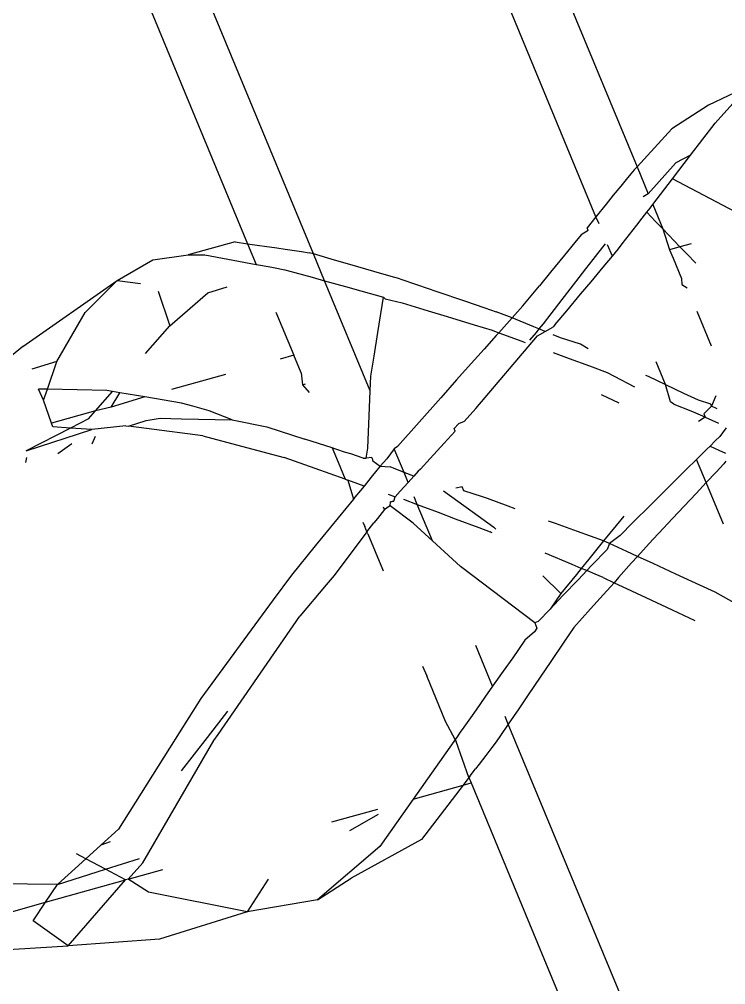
# Model space of a CAD drawing. Header units: inches. Extents: x 3324238 to 135265466, y -1036581 to 20094598.
# Drawn here: x 3354732.192 to 3354732.562, y -519082.026 to -519081.52 of the extents above; entities that cross this region are included whole.
import ezdxf

# ---------------------------------------------------------------- set-up
doc = ezdxf.new("R2010")
doc.units = ezdxf.units.IN
doc.header["$MEASUREMENT"] = 0
doc.layers.add('FURNITURE', color=32, linetype='Continuous', lineweight=13)

msp = doc.modelspace()

# ---------------------------------------------------------------- linework, layer by layer
for p, q in [((3354731.80569, -519079.88291, 0.00267), (3354732.51599, -519081.59737, 0.00267)), ((3354732.49446, -519081.62344, 0.00267), (3354731.77659, -519079.89068, 0.00267)), ((3354732.34648, -519081.64298, 0.00267), (3354731.63605, -519079.9282, 0.00267)), ((3354731.60695, -519079.93597, 0.00267), (3354732.31192, -519081.6376, 0.00267)), ((3354732.57422, -519081.55508, 0.00267), (3354732.55343, -519081.56509, 0.00267)), ((3354732.55683, -519081.5744, 0.00267), (3354732.57422, -519081.55508, 0.00267)), ((3354732.55343, -519081.56509, 0.00267), (3354732.53428, -519081.57733, 0.00267)), ((3354732.53428, -519081.57733, 0.00267), (3354732.51599, -519081.59737, 0.00267)), ((3354732.54402, -519081.59123, 0.00267), (3354732.55683, -519081.5744, 0.00267)), ((3354732.53463, -519081.60356, 0.00267), (3354732.54402, -519081.59123, 0.00267)), ((3354732.54402, -519081.59123, 0.00267), (3354732.53632, -519081.59515, 0.00267)), ((3354732.51599, -519081.59737, 0.00267), (3354732.51453, -519081.59897, 0.00267)), ((3354732.51599, -519081.59737, 0.00267), (3354732.52182, -519081.61144, 0.00267)), ((3354732.53632, -519081.59515, 0.00267), (3354732.52182, -519081.61144, 0.00267)), ((3354732.51273, -519081.60093, 0.00267), (3354732.5103, -519081.60393, 0.00267)), ((3354732.51453, -519081.59897, 0.00267), (3354732.51273, -519081.60093, 0.00267)), ((3354732.50747, -519081.60742, 0.00267), (3354732.50355, -519081.61225, 0.00267)), ((3354732.5103, -519081.60393, 0.00267), (3354732.50747, -519081.60742, 0.00267)), ((3354732.52417, -519081.61712, 0.00267), (3354732.53463, -519081.60356, 0.00267)), ((3354732.57869, -519081.62699, 0.00267), (3354732.53463, -519081.60356, 0.00267)), ((3354732.50355, -519081.61225, 0.00267), (3354732.49973, -519081.61696, 0.00267)), ((3354732.52013, -519081.61248, 0.00267), (3354732.51911, -519081.6131, 0.00267)), ((3354732.52182, -519081.61144, 0.00267), (3354732.52013, -519081.61248, 0.00267)), ((3354732.49973, -519081.61696, 0.00267), (3354732.49446, -519081.62344, 0.00267)), ((3354732.52279, -519081.61891, 0.00267), (3354732.52417, -519081.61712, 0.00267)), ((3354732.52417, -519081.61712, 0.00267), (3354732.52945, -519081.62988, 0.00267)), ((3354732.5187, -519081.6242, 0.00267), (3354732.52106, -519081.62115, 0.00267)), ((3354732.52106, -519081.62115, 0.00267), (3354732.52279, -519081.61891, 0.00267)), ((3354732.52106, -519081.62115, 0.00267), (3354732.52573, -519081.626, 0.00267)), ((3354732.49446, -519081.62344, 0.00267), (3354732.48978, -519081.62921, 0.00267)), ((3354732.49605, -519081.62728, 0.00267), (3354732.49446, -519081.62344, 0.00267)), ((3354732.51207, -519081.6328, 0.00267), (3354732.51589, -519081.62785, 0.00267)), ((3354732.51589, -519081.62785, 0.00267), (3354732.5187, -519081.6242, 0.00267)), ((3354732.52573, -519081.626, 0.00267), (3354732.52945, -519081.62988, 0.00267)), ((3354732.48667, -519081.63304, 0.00267), (3354732.48338, -519081.63706, 0.00267)), ((3354732.49041, -519081.63074, 0.00267), (3354732.48667, -519081.63304, 0.00267)), ((3354732.49041, -519081.63074, 0.00267), (3354732.48978, -519081.62921, 0.00267)), ((3354732.50826, -519081.63773, 0.00267), (3354732.51207, -519081.6328, 0.00267)), ((3354732.52945, -519081.62988, 0.00267), (3354732.53847, -519081.63925, 0.00267)), ((3354732.52945, -519081.62988, 0.00267), (3354732.53306, -519081.64076, 0.00267)), ((3354732.30543, -519081.63665, 0.00267), (3354732.28082, -519081.64349, 0.00267)), ((3354732.30543, -519081.63665, 0.00267), (3354732.31192, -519081.6376, 0.00267)), ((3354732.31192, -519081.6376, 0.00267), (3354732.31641, -519081.64843, 0.00267)), ((3354732.31192, -519081.6376, 0.00267), (3354732.31811, -519081.63851, 0.00267)), ((3354732.48338, -519081.63706, 0.00267), (3354732.47799, -519081.64363, 0.00267)), ((3354732.49925, -519081.63766, 0.00267), (3354732.49531, -519081.64268, 0.00267)), ((3354732.50305, -519081.64417, 0.00267), (3354732.50055, -519081.63814, 0.00267)), ((3354732.50631, -519081.64025, 0.00267), (3354732.50826, -519081.63773, 0.00267)), ((3354732.54429, -519081.63761, 0.00267), (3354732.53847, -519081.63925, 0.00267)), ((3354732.31811, -519081.63851, 0.00267), (3354732.32087, -519081.63891, 0.00267)), ((3354732.32087, -519081.63891, 0.00267), (3354732.32723, -519081.63984, 0.00267)), ((3354732.32723, -519081.63984, 0.00267), (3354732.33172, -519081.6405, 0.00267)), ((3354732.33172, -519081.6405, 0.00267), (3354732.34027, -519081.64175, 0.00267)), ((3354732.34027, -519081.64175, 0.00267), (3354732.34424, -519081.64234, 0.00267)), ((3354732.34648, -519081.64298, 0.00267), (3354732.34424, -519081.64234, 0.00267)), ((3354732.3523, -519081.65704, 0.00267), (3354732.34648, -519081.64298, 0.00267)), ((3354732.35755, -519081.64618, 0.00267), (3354732.34648, -519081.64298, 0.00267)), ((3354732.49531, -519081.64268, 0.00267), (3354732.49286, -519081.64581, 0.00267)), ((3354732.50305, -519081.64417, 0.00267), (3354732.50631, -519081.64025, 0.00267)), ((3354732.53847, -519081.63925, 0.00267), (3354732.53306, -519081.64076, 0.00267)), ((3354732.53306, -519081.64076, 0.00267), (3354732.53488, -519081.64517, 0.00267)), ((3354732.53847, -519081.63925, 0.00267), (3354732.54204, -519081.64296, 0.00267)), ((3354732.54204, -519081.64296, 0.00267), (3354732.54672, -519081.64782, 0.00267)), ((3354732.24356, -519081.65685, 0.00267), (3354732.2624, -519081.64604, 0.00267)), ((3354732.2624, -519081.64604, 0.00267), (3354732.28082, -519081.64349, 0.00267)), ((3354732.28082, -519081.64349, 0.00267), (3354732.28959, -519081.64344, 0.00267)), ((3354732.28959, -519081.64344, 0.00267), (3354732.31641, -519081.64843, 0.00267)), ((3354732.36548, -519081.64847, 0.00267), (3354732.35755, -519081.64618, 0.00267)), ((3354732.47799, -519081.64363, 0.00267), (3354732.4707, -519081.65252, 0.00267)), ((3354732.49286, -519081.64581, 0.00267), (3354732.48905, -519081.65075, 0.00267)), ((3354732.49827, -519081.64989, 0.00267), (3354732.50305, -519081.64417, 0.00267)), ((3354732.53488, -519081.64517, 0.00267), (3354732.53927, -519081.65578, 0.00267)), ((3354732.31641, -519081.64843, 0.00267), (3354732.31775, -519081.64868, 0.00267)), ((3354732.31775, -519081.64868, 0.00267), (3354732.32268, -519081.6496, 0.00267)), ((3354732.32268, -519081.6496, 0.00267), (3354732.32551, -519081.65012, 0.00267)), ((3354732.32551, -519081.65012, 0.00267), (3354732.33143, -519081.65123, 0.00267)), ((3354732.33143, -519081.65123, 0.00267), (3354732.33679, -519081.65272, 0.00267)), ((3354732.33679, -519081.65272, 0.00267), (3354732.34581, -519081.65523, 0.00267)), ((3354732.37805, -519081.65211, 0.00267), (3354732.36548, -519081.64847, 0.00267)), ((3354732.38715, -519081.65474, 0.00267), (3354732.37805, -519081.65211, 0.00267)), ((3354732.4707, -519081.65252, 0.00267), (3354732.46482, -519081.65969, 0.00267)), ((3354732.48905, -519081.65075, 0.00267), (3354732.48374, -519081.65766, 0.00267)), ((3354732.49187, -519081.65755, 0.00267), (3354732.49827, -519081.64989, 0.00267)), ((3354732.19422, -519081.69145, 0.00267), (3354732.24356, -519081.65685, 0.00267)), ((3354732.2268, -519081.67371, 0.00267), (3354732.24356, -519081.65685, 0.00267)), ((3354732.24356, -519081.65685, 0.00267), (3354732.25583, -519081.65841, 0.00267)), ((3354732.34581, -519081.65523, 0.00267), (3354732.3523, -519081.65704, 0.00267)), ((3354732.37622, -519081.71477, 0.00267), (3354732.3523, -519081.65704, 0.00267)), ((3354732.3523, -519081.65704, 0.00267), (3354732.36326, -519081.6601, 0.00267)), ((3354732.3917, -519081.65605, 0.00267), (3354732.38715, -519081.65474, 0.00267)), ((3354732.3917, -519081.65605, 0.00267), (3354732.40095, -519081.65921, 0.00267)), ((3354732.48374, -519081.65766, 0.00267), (3354732.47665, -519081.66687, 0.00267)), ((3354732.48639, -519081.66412, 0.00267), (3354732.49187, -519081.65755, 0.00267)), ((3354732.53927, -519081.65578, 0.00267), (3354732.53943, -519081.65907, 0.00267)), ((3354732.26513, -519081.66246, 0.00267), (3354732.27116, -519081.68061, 0.00267)), ((3354732.27116, -519081.68061, 0.00267), (3354732.29107, -519081.66333, 0.00267)), ((3354732.29107, -519081.66333, 0.00267), (3354732.3013, -519081.66015, 0.00267)), ((3354732.36326, -519081.6601, 0.00267), (3354732.37121, -519081.66231, 0.00267)), ((3354732.37121, -519081.66231, 0.00267), (3354732.38316, -519081.66564, 0.00267)), ((3354732.40095, -519081.65921, 0.00267), (3354732.41115, -519081.66269, 0.00267)), ((3354732.41115, -519081.66269, 0.00267), (3354732.42553, -519081.6676, 0.00267)), ((3354732.45621, -519081.6702, 0.00267), (3354732.46482, -519081.65969, 0.00267)), ((3354732.53943, -519081.65907, 0.00267), (3354732.5422, -519081.66065, 0.00267)), ((3354732.38022, -519081.68407, 0.00267), (3354732.38316, -519081.66564, 0.00267)), ((3354732.38395, -519081.66651, 0.00267), (3354732.38316, -519081.66564, 0.00267)), ((3354732.38395, -519081.66651, 0.00267), (3354732.3929, -519081.6686, 0.00267)), ((3354732.3929, -519081.6686, 0.00267), (3354732.40649, -519081.67274, 0.00267)), ((3354732.42553, -519081.6676, 0.00267), (3354732.43623, -519081.67125, 0.00267)), ((3354732.47665, -519081.66687, 0.00267), (3354732.47085, -519081.6744, 0.00267)), ((3354732.47912, -519081.67283, 0.00267), (3354732.48639, -519081.66412, 0.00267)), ((3354732.32677, -519081.67344, 0.00267), (3354732.33613, -519081.69604, 0.00267)), ((3354732.40649, -519081.67274, 0.00267), (3354732.41659, -519081.67581, 0.00267)), ((3354732.43623, -519081.67125, 0.00267), (3354732.44223, -519081.6733, 0.00267)), ((3354732.45064, -519081.67641, 0.00267), (3354732.44223, -519081.6733, 0.00267)), ((3354732.45621, -519081.6702, 0.00267), (3354732.45064, -519081.67641, 0.00267)), ((3354732.47313, -519081.68, 0.00267), (3354732.47912, -519081.67283, 0.00267)), ((3354732.5473, -519081.67294, 0.00267), (3354732.5548, -519081.69105, 0.00267)), ((3354732.2121, -519081.69929, 0.00267), (3354732.2268, -519081.67371, 0.00267)), ((3354732.41659, -519081.67581, 0.00267), (3354732.43064, -519081.68008, 0.00267)), ((3354732.45064, -519081.67641, 0.00267), (3354732.4436, -519081.68425, 0.00267)), ((3354732.46189, -519081.68122, 0.00267), (3354732.45064, -519081.67641, 0.00267)), ((3354732.47085, -519081.6744, 0.00267), (3354732.46681, -519081.67965, 0.00267)), ((3354732.25841, -519081.69521, 0.00267), (3354732.27116, -519081.68061, 0.00267)), ((3354732.43064, -519081.68008, 0.00267), (3354732.44005, -519081.68294, 0.00267)), ((3354732.44005, -519081.68294, 0.00267), (3354732.44126, -519081.68339, 0.00267)), ((3354732.44126, -519081.68339, 0.00267), (3354732.4436, -519081.68425, 0.00267)), ((3354732.46456, -519081.6823, 0.00267), (3354732.46189, -519081.68122, 0.00267)), ((3354732.46456, -519081.6823, 0.00267), (3354732.46307, -519081.68406, 0.00267)), ((3354732.46381, -519081.68586, 0.00267), (3354732.46788, -519081.68364, 0.00267)), ((3354732.46681, -519081.67965, 0.00267), (3354732.46456, -519081.6823, 0.00267)), ((3354732.46788, -519081.68364, 0.00267), (3354732.46456, -519081.6823, 0.00267)), ((3354732.46788, -519081.68364, 0.00267), (3354732.47194, -519081.68143, 0.00267)), ((3354732.47313, -519081.68, 0.00267), (3354732.47194, -519081.68143, 0.00267)), ((3354732.37823, -519081.69659, 0.00267), (3354732.38022, -519081.68407, 0.00267)), ((3354732.43155, -519081.72405, 0.00267), (3354732.46381, -519081.68586, 0.00267)), ((3354732.44224, -519081.68576, 0.00267), (3354732.43587, -519081.69287, 0.00267)), ((3354732.4436, -519081.68425, 0.00267), (3354732.44224, -519081.68576, 0.00267)), ((3354732.4436, -519081.68425, 0.00267), (3354732.45565, -519081.68867, 0.00267)), ((3354732.45565, -519081.68867, 0.00267), (3354732.45744, -519081.68933, 0.00267)), ((3354732.46307, -519081.68406, 0.00267), (3354732.45959, -519081.68816, 0.00267)), ((3354732.47596, -519081.6869, 0.00267), (3354732.47197, -519081.68529, 0.00267)), ((3354732.48633, -519081.69024, 0.00267), (3354732.47596, -519081.6869, 0.00267)), ((3354732.19422, -519081.69145, 0.00267), (3354732.14278, -519081.73368, 0.00267)), ((3354732.43587, -519081.69287, 0.00267), (3354732.42751, -519081.70218, 0.00267)), ((3354732.49034, -519081.69269, 0.00267), (3354732.48633, -519081.69024, 0.00267)), ((3354732.33613, -519081.69604, 0.00267), (3354732.329, -519081.69804, 0.00267)), ((3354732.33997, -519081.7053, 0.00267), (3354732.33613, -519081.69604, 0.00267)), ((3354732.37656, -519081.70703, 0.00267), (3354732.37823, -519081.69659, 0.00267)), ((3354732.47205, -519081.69469, 0.00267), (3354732.4804, -519081.69775, 0.00267)), ((3354732.4804, -519081.69775, 0.00267), (3354732.49106, -519081.70166, 0.00267)), ((3354732.2121, -519081.69929, 0.00267), (3354732.19896, -519081.70337, 0.00267)), ((3354732.20708, -519081.7139, 0.00267), (3354732.2121, -519081.69929, 0.00267)), ((3354732.42751, -519081.70218, 0.00267), (3354732.42147, -519081.70892, 0.00267)), ((3354732.49106, -519081.70166, 0.00267), (3354732.50034, -519081.70506, 0.00267)), ((3354732.5309, -519081.71139, 0.00267), (3354732.52596, -519081.69946, 0.00267)), ((3354732.30036, -519081.70608, 0.00267), (3354732.27211, -519081.71401, 0.00267)), ((3354732.33997, -519081.7053, 0.00267), (3354732.3407, -519081.71152, 0.00267)), ((3354732.37622, -519081.71477, 0.00267), (3354732.37656, -519081.70703, 0.00267)), ((3354732.42147, -519081.70892, 0.00267), (3354732.41313, -519081.71835, 0.00267)), ((3354732.50034, -519081.70506, 0.00267), (3354732.50394, -519081.70697, 0.00267)), ((3354732.50394, -519081.70697, 0.00267), (3354732.51471, -519081.71268, 0.00267)), ((3354732.52036, -519081.70642, 0.00267), (3354732.52172, -519081.70706, 0.00267)), ((3354732.52172, -519081.70706, 0.00267), (3354732.5309, -519081.71139, 0.00267)), ((3354732.20708, -519081.7139, 0.00267), (3354732.20249, -519081.71381, 0.00267)), ((3354732.20512, -519081.71962, 0.00267), (3354732.20249, -519081.71381, 0.00267)), ((3354732.20512, -519081.71962, 0.00267), (3354732.20708, -519081.7139, 0.00267)), ((3354732.23825, -519081.71456, 0.00267), (3354732.20708, -519081.7139, 0.00267)), ((3354732.3407, -519081.71152, 0.00267), (3354732.34235, -519081.71105, 0.00267)), ((3354732.3407, -519081.71152, 0.00267), (3354732.34423, -519081.71558, 0.00267)), ((3354732.53344, -519081.72049, 0.00267), (3354732.5309, -519081.71139, 0.00267)), ((3354732.5309, -519081.71139, 0.00267), (3354732.54036, -519081.71585, 0.00267)), ((3354732.23223, -519081.7252, 0.00267), (3354732.2411, -519081.71505, 0.00267)), ((3354732.2411, -519081.71505, 0.00267), (3354732.23825, -519081.71456, 0.00267)), ((3354732.24042, -519081.7232, 0.00267), (3354732.24496, -519081.7157, 0.00267)), ((3354732.25813, -519081.71793, 0.00267), (3354732.24042, -519081.7232, 0.00267)), ((3354732.24496, -519081.7157, 0.00267), (3354732.2411, -519081.71505, 0.00267)), ((3354732.25813, -519081.71793, 0.00267), (3354732.24496, -519081.7157, 0.00267)), ((3354732.27735, -519081.72119, 0.00267), (3354732.25813, -519081.71793, 0.00267)), ((3354732.37564, -519081.72782, 0.00267), (3354732.37622, -519081.71477, 0.00267)), ((3354732.41313, -519081.71835, 0.00267), (3354732.39053, -519081.74391, 0.00267)), ((3354732.49727, -519081.71664, 0.00267), (3354732.50642, -519081.721, 0.00267)), ((3354732.54036, -519081.71585, 0.00267), (3354732.54795, -519081.71942, 0.00267)), ((3354732.55727, -519081.71729, 0.00267), (3354732.55501, -519081.72274, 0.00267)), ((3354732.20926, -519081.73165, 0.00267), (3354732.20512, -519081.71962, 0.00267)), ((3354732.24042, -519081.7232, 0.00267), (3354732.23223, -519081.7252, 0.00267)), ((3354732.2832, -519081.72281, 0.00267), (3354732.27735, -519081.72119, 0.00267)), ((3354732.29189, -519081.72522, 0.00267), (3354732.2832, -519081.72281, 0.00267)), ((3354732.42534, -519081.73083, 0.00267), (3354732.43155, -519081.72405, 0.00267)), ((3354732.53517, -519081.7217, 0.00267), (3354732.53344, -519081.72049, 0.00267)), ((3354732.53517, -519081.7217, 0.00267), (3354732.54423, -519081.72525, 0.00267)), ((3354732.54795, -519081.71942, 0.00267), (3354732.55445, -519081.72151, 0.00267)), ((3354732.55501, -519081.72274, 0.00267), (3354732.55097, -519081.72672, 0.00267)), ((3354732.55445, -519081.72151, 0.00267), (3354732.55501, -519081.72274, 0.00267)), ((3354732.55792, -519081.72421, 0.00267), (3354732.55501, -519081.72274, 0.00267)), ((3354732.23223, -519081.7252, 0.00267), (3354732.20926, -519081.73165, 0.00267)), ((3354732.22855, -519081.72942, 0.00267), (3354732.23223, -519081.7252, 0.00267)), ((3354732.25889, -519081.73031, 0.00267), (3354732.26623, -519081.72909, 0.00267)), ((3354732.26623, -519081.72909, 0.00267), (3354732.27725, -519081.72933, 0.00267)), ((3354732.27725, -519081.72933, 0.00267), (3354732.30387, -519081.7299, 0.00267)), ((3354732.30387, -519081.7299, 0.00267), (3354732.29189, -519081.72522, 0.00267)), ((3354732.37489, -519081.7447, 0.00267), (3354732.37564, -519081.72782, 0.00267)), ((3354732.54423, -519081.72525, 0.00267), (3354732.55019, -519081.72789, 0.00267)), ((3354732.55175, -519081.72858, 0.00267), (3354732.54821, -519081.73086, 0.00267)), ((3354732.55019, -519081.72789, 0.00267), (3354732.55175, -519081.72858, 0.00267)), ((3354732.55097, -519081.72672, 0.00267), (3354732.55175, -519081.72858, 0.00267)), ((3354732.55175, -519081.72858, 0.00267), (3354732.55862, -519081.73161, 0.00267)), ((3354732.21911, -519081.73427, 0.00267), (3354732.19598, -519081.74615, 0.00267)), ((3354732.20995, -519081.73365, 0.00267), (3354732.20926, -519081.73165, 0.00267)), ((3354732.21911, -519081.73427, 0.00267), (3354732.20995, -519081.73365, 0.00267)), ((3354732.22855, -519081.72942, 0.00267), (3354732.21911, -519081.73427, 0.00267)), ((3354732.23037, -519081.73503, 0.00267), (3354732.21911, -519081.73427, 0.00267)), ((3354732.24816, -519081.73302, 0.00267), (3354732.23037, -519081.73503, 0.00267)), ((3354732.24816, -519081.73302, 0.00267), (3354732.24952, -519081.7332, 0.00267)), ((3354732.24952, -519081.7332, 0.00267), (3354732.25889, -519081.73031, 0.00267)), ((3354732.25907, -519081.73443, 0.00267), (3354732.24952, -519081.7332, 0.00267)), ((3354732.30387, -519081.7299, 0.00267), (3354732.322, -519081.73356, 0.00267)), ((3354732.322, -519081.73356, 0.00267), (3354732.34192, -519081.74001, 0.00267)), ((3354732.42236, -519081.73199, 0.00267), (3354732.42021, -519081.73452, 0.00267)), ((3354732.42534, -519081.73083, 0.00267), (3354732.42236, -519081.73199, 0.00267)), ((3354732.56269, -519081.73414, 0.00267), (3354732.56073, -519081.73673, 0.00267)), ((3354732.19598, -519081.74615, 0.00267), (3354732.23037, -519081.73503, 0.00267)), ((3354732.23059, -519081.74242, 0.00267), (3354732.23234, -519081.7385, 0.00267)), ((3354732.28849, -519081.73824, 0.00267), (3354732.25907, -519081.73443, 0.00267)), ((3354732.28849, -519081.73824, 0.00267), (3354732.32182, -519081.7472, 0.00267)), ((3354732.42075, -519081.73584, 0.00267), (3354732.41495, -519081.74218, 0.00267)), ((3354732.42075, -519081.73584, 0.00267), (3354732.42021, -519081.73452, 0.00267)), ((3354732.55928, -519081.73864, 0.00267), (3354732.55689, -519081.741, 0.00267)), ((3354732.56073, -519081.73673, 0.00267), (3354732.55928, -519081.73864, 0.00267)), ((3354732.21261, -519081.74747, 0.00267), (3354732.21984, -519081.74235, 0.00267)), ((3354732.35628, -519081.74466, 0.00267), (3354732.34192, -519081.74001, 0.00267)), ((3354732.39053, -519081.74391, 0.00267), (3354732.38878, -519081.74509, 0.00267)), ((3354732.41495, -519081.74218, 0.00267), (3354732.40762, -519081.75019, 0.00267)), ((3354732.5542, -519081.74367, 0.00267), (3354732.55249, -519081.74536, 0.00267)), ((3354732.55689, -519081.741, 0.00267), (3354732.5542, -519081.74367, 0.00267)), ((3354732.5542, -519081.74367, 0.00267), (3354732.55891, -519081.74586, 0.00267)), ((3354732.19577, -519081.7522, 0.00267), (3354732.19636, -519081.74959, 0.00267)), ((3354732.32182, -519081.7472, 0.00267), (3354732.33119, -519081.74972, 0.00267)), ((3354732.35628, -519081.74466, 0.00267), (3354732.35935, -519081.75208, 0.00267)), ((3354732.35765, -519081.7451, 0.00267), (3354732.35628, -519081.74466, 0.00267)), ((3354732.35872, -519081.74545, 0.00267), (3354732.35765, -519081.7451, 0.00267)), ((3354732.36279, -519081.74677, 0.00267), (3354732.35872, -519081.74545, 0.00267)), ((3354732.36598, -519081.7478, 0.00267), (3354732.36279, -519081.74677, 0.00267)), ((3354732.37257, -519081.74993, 0.00267), (3354732.36598, -519081.7478, 0.00267)), ((3354732.37416, -519081.75006, 0.00267), (3354732.37489, -519081.7447, 0.00267)), ((3354732.38878, -519081.74509, 0.00267), (3354732.38488, -519081.7503, 0.00267)), ((3354732.39395, -519081.75757, 0.00267), (3354732.38878, -519081.74509, 0.00267)), ((3354732.55249, -519081.74536, 0.00267), (3354732.54716, -519081.75064, 0.00267)), ((3354732.55891, -519081.74586, 0.00267), (3354732.56231, -519081.74745, 0.00267)), ((3354732.3473, -519081.75546, 0.00267), (3354732.33119, -519081.74972, 0.00267)), ((3354732.35935, -519081.75208, 0.00267), (3354732.36308, -519081.76109, 0.00267)), ((3354732.37257, -519081.74993, 0.00267), (3354732.37416, -519081.75006, 0.00267)), ((3354732.37696, -519081.74969, 0.00267), (3354732.37416, -519081.75006, 0.00267)), ((3354732.37696, -519081.74969, 0.00267), (3354732.37763, -519081.75132, 0.00267)), ((3354732.37763, -519081.75132, 0.00267), (3354732.38138, -519081.75426, 0.00267)), ((3354732.38138, -519081.75426, 0.00267), (3354732.3797, -519081.75631, 0.00267)), ((3354732.38138, -519081.75426, 0.00267), (3354732.38488, -519081.7503, 0.00267)), ((3354732.38138, -519081.75426, 0.00267), (3354732.38664, -519081.75457, 0.00267)), ((3354732.38843, -519081.75522, 0.00267), (3354732.38664, -519081.75457, 0.00267)), ((3354732.40762, -519081.75019, 0.00267), (3354732.40251, -519081.75577, 0.00267)), ((3354732.54716, -519081.75064, 0.00267), (3354732.54178, -519081.75597, 0.00267)), ((3354732.55221, -519081.76282, 0.00267), (3354732.54716, -519081.75064, 0.00267)), ((3354732.56152, -519081.75293, 0.00267), (3354732.5574, -519081.7573, 0.00267)), ((3354732.56252, -519081.75152, 0.00267), (3354732.56152, -519081.75293, 0.00267)), ((3354732.36308, -519081.76109, 0.00267), (3354732.3473, -519081.75546, 0.00267)), ((3354732.3797, -519081.75631, 0.00267), (3354732.37671, -519081.75998, 0.00267)), ((3354732.39395, -519081.75757, 0.00267), (3354732.38843, -519081.75522, 0.00267)), ((3354732.3961, -519081.76277, 0.00267), (3354732.39395, -519081.75757, 0.00267)), ((3354732.39908, -519081.75951, 0.00267), (3354732.39395, -519081.75757, 0.00267)), ((3354732.3961, -519081.76277, 0.00267), (3354732.39908, -519081.75951, 0.00267)), ((3354732.40132, -519081.75673, 0.00267), (3354732.39908, -519081.75951, 0.00267)), ((3354732.40251, -519081.75577, 0.00267), (3354732.40132, -519081.75673, 0.00267)), ((3354732.54178, -519081.75597, 0.00267), (3354732.5353, -519081.76239, 0.00267)), ((3354732.5574, -519081.7573, 0.00267), (3354732.55221, -519081.76282, 0.00267)), ((3354732.36308, -519081.76109, 0.00267), (3354732.36447, -519081.76158, 0.00267)), ((3354732.36447, -519081.76158, 0.00267), (3354732.36737, -519081.77143, 0.00267)), ((3354732.36967, -519081.76344, 0.00267), (3354732.36447, -519081.76158, 0.00267)), ((3354732.37294, -519081.7646, 0.00267), (3354732.36967, -519081.76344, 0.00267)), ((3354732.37294, -519081.7646, 0.00267), (3354732.37109, -519081.76687, 0.00267)), ((3354732.37671, -519081.75998, 0.00267), (3354732.37294, -519081.7646, 0.00267)), ((3354732.39189, -519081.76736, 0.00267), (3354732.3961, -519081.76277, 0.00267)), ((3354732.5353, -519081.76239, 0.00267), (3354732.52914, -519081.76849, 0.00267)), ((3354732.55221, -519081.76282, 0.00267), (3354732.5469, -519081.76845, 0.00267)), ((3354732.56126, -519081.78467, 0.00267), (3354732.55221, -519081.76282, 0.00267)), ((3354732.37109, -519081.76687, 0.00267), (3354732.36815, -519081.77048, 0.00267)), ((3354732.3856, -519081.7688, 0.00267), (3354732.38932, -519081.77018, 0.00267)), ((3354732.38932, -519081.77018, 0.00267), (3354732.39189, -519081.76736, 0.00267)), ((3354732.41462, -519081.7671, 0.00267), (3354732.42963, -519081.77801, 0.00267)), ((3354732.42433, -519081.76506, 0.00267), (3354732.42101, -519081.76576, 0.00267)), ((3354732.42517, -519081.76712, 0.00267), (3354732.42433, -519081.76506, 0.00267)), ((3354732.43505, -519081.77035, 0.00267), (3354732.42517, -519081.76712, 0.00267)), ((3354732.52914, -519081.76849, 0.00267), (3354732.52177, -519081.77579, 0.00267)), ((3354732.5469, -519081.76845, 0.00267), (3354732.54059, -519081.77515, 0.00267)), ((3354732.36737, -519081.77143, 0.00267), (3354732.34744, -519081.79586, 0.00267)), ((3354732.36815, -519081.77048, 0.00267), (3354732.36737, -519081.77143, 0.00267)), ((3354732.38658, -519081.77505, 0.00267), (3354732.3868, -519081.77293, 0.00267)), ((3354732.38859, -519081.77255, 0.00267), (3354732.3868, -519081.77293, 0.00267)), ((3354732.3868, -519081.77293, 0.00267), (3354732.38859, -519081.77255, 0.00267)), ((3354732.38859, -519081.77255, 0.00267), (3354732.38932, -519081.77018, 0.00267)), ((3354732.39359, -519081.7715, 0.00267), (3354732.40086, -519081.77424, 0.00267)), ((3354732.40086, -519081.77424, 0.00267), (3354732.39923, -519081.77032, 0.00267)), ((3354732.40877, -519081.79334, 0.00267), (3354732.40086, -519081.77424, 0.00267)), ((3354732.40086, -519081.77424, 0.00267), (3354732.41178, -519081.77836, 0.00267)), ((3354732.4377, -519081.77121, 0.00267), (3354732.43505, -519081.77035, 0.00267)), ((3354732.4484, -519081.77514, 0.00267), (3354732.4377, -519081.77121, 0.00267)), ((3354732.38367, -519081.77688, 0.00267), (3354732.37996, -519081.78156, 0.00267)), ((3354732.38367, -519081.77688, 0.00267), (3354732.38315, -519081.77562, 0.00267)), ((3354732.38658, -519081.77505, 0.00267), (3354732.38367, -519081.77688, 0.00267)), ((3354732.39874, -519081.78402, 0.00267), (3354732.38658, -519081.77505, 0.00267)), ((3354732.41178, -519081.77836, 0.00267), (3354732.42068, -519081.78172, 0.00267)), ((3354732.42963, -519081.77801, 0.00267), (3354732.44092, -519081.78622, 0.00267)), ((3354732.45211, -519081.7765, 0.00267), (3354732.4484, -519081.77514, 0.00267)), ((3354732.52177, -519081.77579, 0.00267), (3354732.51506, -519081.78244, 0.00267)), ((3354732.54059, -519081.77515, 0.00267), (3354732.53452, -519081.78161, 0.00267)), ((3354732.37239, -519081.78356, 0.00267), (3354732.37333, -519081.78583, 0.00267)), ((3354732.37445, -519081.78853, 0.00267), (3354732.37812, -519081.78389, 0.00267)), ((3354732.37996, -519081.78156, 0.00267), (3354732.37812, -519081.78389, 0.00267)), ((3354732.40877, -519081.79334, 0.00267), (3354732.39874, -519081.78402, 0.00267)), ((3354732.42068, -519081.78172, 0.00267), (3354732.43306, -519081.78639, 0.00267)), ((3354732.47326, -519081.78427, 0.00267), (3354732.46967, -519081.78295, 0.00267)), ((3354732.48481, -519081.78851, 0.00267), (3354732.47326, -519081.78427, 0.00267)), ((3354732.50898, -519081.78046, 0.00267), (3354732.50502, -519081.78533, 0.00267)), ((3354732.51374, -519081.78375, 0.00267), (3354732.5072, -519081.79059, 0.00267)), ((3354732.51506, -519081.78244, 0.00267), (3354732.51374, -519081.78375, 0.00267)), ((3354732.53452, -519081.78161, 0.00267), (3354732.52734, -519081.78922, 0.00267)), ((3354732.37445, -519081.78853, 0.00267), (3354732.35728, -519081.81146, 0.00267)), ((3354732.37445, -519081.78853, 0.00267), (3354732.37333, -519081.78583, 0.00267)), ((3354732.37489, -519081.78958, 0.00267), (3354732.37445, -519081.78853, 0.00267)), ((3354732.37489, -519081.78958, 0.00267), (3354732.38257, -519081.80812, 0.00267)), ((3354732.43306, -519081.78639, 0.00267), (3354732.439, -519081.78863, 0.00267)), ((3354732.44016, -519081.7891, 0.00267), (3354732.439, -519081.78863, 0.00267)), ((3354732.44092, -519081.78622, 0.00267), (3354732.44201, -519081.78714, 0.00267)), ((3354732.49848, -519081.79337, 0.00267), (3354732.48481, -519081.78851, 0.00267)), ((3354732.50502, -519081.78533, 0.00267), (3354732.49848, -519081.79337, 0.00267)), ((3354732.52734, -519081.78922, 0.00267), (3354732.5242, -519081.79256, 0.00267)), ((3354732.42341, -519081.80673, 0.00267), (3354732.40877, -519081.79334, 0.00267)), ((3354732.49848, -519081.79337, 0.00267), (3354732.49076, -519081.80287, 0.00267)), ((3354732.50162, -519081.79468, 0.00267), (3354732.49848, -519081.79337, 0.00267)), ((3354732.50162, -519081.79468, 0.00267), (3354732.5003, -519081.79781, 0.00267)), ((3354732.5072, -519081.79059, 0.00267), (3354732.50162, -519081.79468, 0.00267)), ((3354732.51063, -519081.79885, 0.00267), (3354732.50162, -519081.79468, 0.00267)), ((3354732.5242, -519081.79256, 0.00267), (3354732.52077, -519081.79639, 0.00267)), ((3354732.34744, -519081.79586, 0.00267), (3354732.33488, -519081.81125, 0.00267)), ((3354732.48204, -519081.80572, 0.00267), (3354732.46793, -519081.79973, 0.00267)), ((3354732.5003, -519081.79781, 0.00267), (3354732.49218, -519081.80631, 0.00267)), ((3354732.51624, -519081.80146, 0.00267), (3354732.51063, -519081.79885, 0.00267)), ((3354732.52077, -519081.79639, 0.00267), (3354732.51624, -519081.80146, 0.00267)), ((3354732.49076, -519081.80287, 0.00267), (3354732.48679, -519081.80774, 0.00267)), ((3354732.51314, -519081.80493, 0.00267), (3354732.50633, -519081.81255, 0.00267)), ((3354732.51624, -519081.80146, 0.00267), (3354732.51314, -519081.80493, 0.00267)), ((3354732.52439, -519081.80523, 0.00267), (3354732.51624, -519081.80146, 0.00267)), ((3354732.53625, -519081.81073, 0.00267), (3354732.52439, -519081.80523, 0.00267)), ((3354732.38257, -519081.80812, 0.00267), (3354732.38299, -519081.80913, 0.00267)), ((3354732.46238, -519081.83631, 0.00267), (3354732.42341, -519081.80673, 0.00267)), ((3354732.48679, -519081.80774, 0.00267), (3354732.48204, -519081.80572, 0.00267)), ((3354732.48679, -519081.80774, 0.00267), (3354732.48418, -519081.81095, 0.00267)), ((3354732.48966, -519081.80896, 0.00267), (3354732.48525, -519081.81357, 0.00267)), ((3354732.48966, -519081.80896, 0.00267), (3354732.48679, -519081.80774, 0.00267)), ((3354732.49218, -519081.80631, 0.00267), (3354732.48966, -519081.80896, 0.00267)), ((3354732.49405, -519081.81082, 0.00267), (3354732.48966, -519081.80896, 0.00267)), ((3354732.33488, -519081.81125, 0.00267), (3354732.32541, -519081.82417, 0.00267)), ((3354732.35728, -519081.81146, 0.00267), (3354732.35316, -519081.81637, 0.00267)), ((3354732.4667, -519081.81159, 0.00267), (3354732.47612, -519081.82086, 0.00267)), ((3354732.48418, -519081.81095, 0.00267), (3354732.47612, -519081.82086, 0.00267)), ((3354732.48525, -519081.81357, 0.00267), (3354732.47717, -519081.82203, 0.00267)), ((3354732.4982, -519081.81258, 0.00267), (3354732.49405, -519081.81082, 0.00267)), ((3354732.4982, -519081.81258, 0.00267), (3354732.50391, -519081.81525, 0.00267)), ((3354732.50391, -519081.81525, 0.00267), (3354732.49843, -519081.82138, 0.00267)), ((3354732.50633, -519081.81255, 0.00267), (3354732.50391, -519081.81525, 0.00267)), ((3354732.50391, -519081.81525, 0.00267), (3354732.50826, -519081.81728, 0.00267)), ((3354732.54884, -519081.81657, 0.00267), (3354732.53625, -519081.81073, 0.00267)), ((3354732.35316, -519081.81637, 0.00267), (3354732.33932, -519081.83288, 0.00267)), ((3354732.50826, -519081.81728, 0.00267), (3354732.52066, -519081.82307, 0.00267)), ((3354732.55684, -519081.82028, 0.00267), (3354732.54884, -519081.81657, 0.00267)), ((3354732.59957, -519081.84402, 0.00267), (3354732.55684, -519081.82028, 0.00267)), ((3354732.32541, -519081.82417, 0.00267), (3354732.28741, -519081.87596, 0.00267)), ((3354732.47612, -519081.82086, 0.00267), (3354732.47048, -519081.82909, 0.00267)), ((3354732.47717, -519081.82203, 0.00267), (3354732.47048, -519081.82909, 0.00267)), ((3354732.49843, -519081.82138, 0.00267), (3354732.49158, -519081.82904, 0.00267)), ((3354732.52066, -519081.82307, 0.00267), (3354732.5343, -519081.82945, 0.00267)), ((3354732.47048, -519081.82909, 0.00267), (3354732.4642, -519081.83561, 0.00267)), ((3354732.48284, -519081.83881, 0.00267), (3354732.49158, -519081.82904, 0.00267)), ((3354732.5343, -519081.82945, 0.00267), (3354732.54634, -519081.83507, 0.00267)), ((3354732.29647, -519081.89485, 0.00267), (3354732.33932, -519081.83288, 0.00267)), ((3354732.4642, -519081.83561, 0.00267), (3354732.46238, -519081.83631, 0.00267)), ((3354732.46356, -519081.83918, 0.00267), (3354732.46233, -519081.84097, 0.00267)), ((3354732.46238, -519081.83631, 0.00267), (3354732.46356, -519081.83918, 0.00267)), ((3354732.48284, -519081.83881, 0.00267), (3354732.47761, -519081.84651, 0.00267)), ((3354732.45727, -519081.84547, 0.00267), (3354732.45086, -519081.85457, 0.00267)), ((3354732.46233, -519081.84097, 0.00267), (3354732.45727, -519081.84547, 0.00267)), ((3354732.44034, -519081.86953, 0.00267), (3354732.4315, -519081.8482, 0.00267)), ((3354732.47761, -519081.84651, 0.00267), (3354732.47078, -519081.85658, 0.00267)), ((3354732.45086, -519081.85457, 0.00267), (3354732.44592, -519081.86159, 0.00267)), ((3354732.40362, -519081.85893, 0.00267), (3354732.40579, -519081.86416, 0.00267)), ((3354732.47078, -519081.85658, 0.00267), (3354732.46519, -519081.86481, 0.00267)), ((3354732.41568, -519081.88805, 0.00267), (3354732.40579, -519081.86416, 0.00267)), ((3354732.44592, -519081.86159, 0.00267), (3354732.44034, -519081.86953, 0.00267)), ((3354732.46519, -519081.86481, 0.00267), (3354732.45893, -519081.87404, 0.00267)), ((3354732.44034, -519081.86953, 0.00267), (3354732.43626, -519081.87532, 0.00267)), ((3354732.28741, -519081.87596, 0.00267), (3354732.28114, -519081.88595, 0.00267)), ((3354732.43626, -519081.87532, 0.00267), (3354732.4317, -519081.88181, 0.00267)), ((3354732.45893, -519081.87404, 0.00267), (3354732.45401, -519081.8813, 0.00267)), ((3354732.28114, -519081.88595, 0.00267), (3354732.27107, -519081.90197, 0.00267)), ((3354732.30148, -519081.88265, 0.00267), (3354732.29076, -519081.89645, 0.00267)), ((3354732.42866, -519081.88613, 0.00267), (3354732.42528, -519081.89093, 0.00267)), ((3354732.4317, -519081.88181, 0.00267), (3354732.42866, -519081.88613, 0.00267)), ((3354732.44854, -519081.88935, 0.00267), (3354732.44688, -519081.88533, 0.00267)), ((3354732.45401, -519081.8813, 0.00267), (3354732.44854, -519081.88935, 0.00267)), ((3354732.42069, -519081.89745, 0.00267), (3354732.41568, -519081.88805, 0.00267)), ((3354732.42528, -519081.89093, 0.00267), (3354732.4234, -519081.8936, 0.00267)), ((3354732.44854, -519081.88935, 0.00267), (3354732.44448, -519081.89533, 0.00267)), ((3354733.17798, -519083.65001, 0.00267), (3354732.44854, -519081.88935, 0.00267)), ((3354732.29432, -519081.89795, 0.00267), (3354732.29647, -519081.89485, 0.00267)), ((3354732.4234, -519081.8936, 0.00267), (3354732.42133, -519081.89655, 0.00267)), ((3354732.44448, -519081.89533, 0.00267), (3354732.44224, -519081.89863, 0.00267)), ((3354732.25702, -519081.96215, 0.00267), (3354732.29432, -519081.89795, 0.00267)), ((3354732.29076, -519081.89645, 0.00267), (3354732.27717, -519081.91392, 0.00267)), ((3354732.41992, -519081.89855, 0.00267), (3354732.39873, -519081.9287, 0.00267)), ((3354732.42069, -519081.89745, 0.00267), (3354732.41992, -519081.89855, 0.00267)), ((3354732.42133, -519081.89655, 0.00267), (3354732.42069, -519081.89745, 0.00267)), ((3354732.42069, -519081.89745, 0.00267), (3354732.42114, -519081.89855, 0.00267)), ((3354732.42786, -519081.91744, 0.00267), (3354732.42114, -519081.89855, 0.00267)), ((3354732.44224, -519081.89863, 0.00267), (3354732.43992, -519081.90167, 0.00267)), ((3354732.27107, -519081.90197, 0.00267), (3354732.2444, -519081.94446, 0.00267)), ((3354732.43676, -519081.9058, 0.00267), (3354732.43331, -519081.91032, 0.00267)), ((3354732.43992, -519081.90167, 0.00267), (3354732.43676, -519081.9058, 0.00267)), ((3354732.43331, -519081.91032, 0.00267), (3354732.43136, -519081.91287, 0.00267)), ((3354732.42857, -519081.91651, 0.00267), (3354732.42786, -519081.91744, 0.00267)), ((3354732.42857, -519081.91651, 0.00267), (3354732.43136, -519081.91287, 0.00267)), ((3354732.39873, -519081.9287, 0.00267), (3354732.42486, -519081.92137, 0.00267)), ((3354732.42486, -519081.92137, 0.00267), (3354732.40311, -519081.94982, 0.00267)), ((3354732.42786, -519081.91744, 0.00267), (3354732.42486, -519081.92137, 0.00267)), ((3354732.42486, -519081.92137, 0.00267), (3354732.429, -519081.9202, 0.00267)), ((3354732.42786, -519081.91744, 0.00267), (3354732.429, -519081.9202, 0.00267)), ((3354732.429, -519081.9202, 0.00267), (3354733.14881, -519083.65764, 0.00267)), ((3354732.39873, -519081.9287, 0.00267), (3354732.38127, -519081.95353, 0.00267)), ((3354732.35611, -519081.94066, 0.00267), (3354732.38019, -519081.9339, 0.00267)), ((3354732.38034, -519081.93666, 0.00267), (3354732.36526, -519081.94534, 0.00267)), ((3354732.2444, -519081.94446, 0.00267), (3354732.2351, -519081.95287, 0.00267)), ((3354732.24002, -519081.9511, 0.00267), (3354732.2351, -519081.95287, 0.00267)), ((3354732.40311, -519081.94982, 0.00267), (3354732.36613, -519081.97012, 0.00267)), ((3354732.2351, -519081.95287, 0.00267), (3354732.22724, -519081.95999, 0.00267)), ((3354732.38127, -519081.95353, 0.00267), (3354732.34862, -519081.98155, 0.00267)), ((3354732.22724, -519081.95999, 0.00267), (3354732.21238, -519081.97343, 0.00267)), ((3354732.22724, -519081.95999, 0.00267), (3354732.22241, -519081.95742, 0.00267)), ((3354732.23755, -519081.96548, 0.00267), (3354732.22724, -519081.95999, 0.00267)), ((3354732.23755, -519081.96548, 0.00267), (3354732.25538, -519081.95984, 0.00267)), ((3354732.21238, -519081.97343, 0.00267), (3354732.23755, -519081.96548, 0.00267)), ((3354732.24797, -519081.97102, 0.00267), (3354732.23755, -519081.96548, 0.00267)), ((3354732.24942, -519081.97061, 0.00267), (3354732.25702, -519081.96215, 0.00267)), ((3354732.24942, -519081.97061, 0.00267), (3354732.2675, -519081.96554, 0.00267)), ((3354732.20615, -519081.98275, 0.00267), (3354732.24797, -519081.97102, 0.00267)), ((3354732.21796, -519082.00565, 0.00267), (3354732.24797, -519081.97102, 0.00267)), ((3354732.24942, -519081.97061, 0.00267), (3354732.24797, -519081.97102, 0.00267)), ((3354732.26008, -519081.97746, 0.00267), (3354732.24942, -519081.97061, 0.00267)), ((3354732.32278, -519081.97063, 0.00267), (3354732.31166, -519081.9878, 0.00267)), ((3354732.34862, -519081.98155, 0.00267), (3354732.36613, -519081.97012, 0.00267)), ((3354732.21238, -519081.97343, 0.00267), (3354732.17864, -519081.97313, 0.00267)), ((3354732.20615, -519081.98275, 0.00267), (3354732.21238, -519081.97343, 0.00267)), ((3354732.31166, -519081.9878, 0.00267), (3354732.26008, -519081.97746, 0.00267)), ((3354732.34862, -519081.98155, 0.00267), (3354732.31166, -519081.9878, 0.00267)), ((3354732.17607, -519081.9912, 0.00267), (3354732.20615, -519081.98275, 0.00267)), ((3354732.19961, -519081.99253, 0.00267), (3354732.20615, -519081.98275, 0.00267)), ((3354732.31166, -519081.9878, 0.00267), (3354732.2658, -519082.00211, 0.00267)), ((3354732.21796, -519082.00565, 0.00267), (3354732.19961, -519081.99253, 0.00267)), ((3354732.2658, -519082.00211, 0.00267), (3354732.21796, -519082.00565, 0.00267)), ((3354732.1677, -519082.00864, 0.00267), (3354732.21796, -519082.00565, 0.00267))]:
    msp.add_line(p, q)
at = {"layer": 'FURNITURE', "lineweight": 30}
msp.add_arc((3354732.75313, -519086.61744, 0.00267), 12.0161, 2.966283, 177.033717, dxfattribs=at)

doc.saveas('drawing.dxf')
